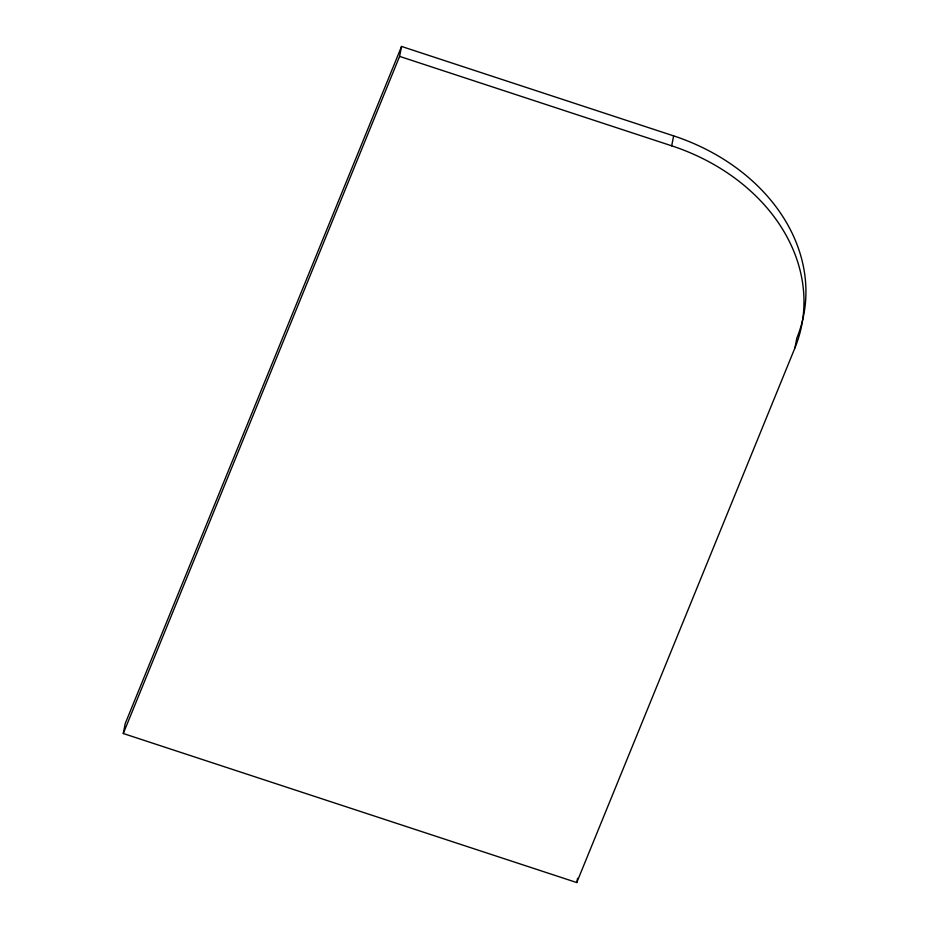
<?xml version="1.0" encoding="UTF-8"?>
<svg xmlns="http://www.w3.org/2000/svg" width="929" height="929" viewBox="0 0 929 929"><rect width="100%" height="100%" fill="white"/><g stroke="black" fill="none" stroke-linecap="round" stroke-linejoin="round"><path stroke-width="1.39" d="M123.278 733.515L125.218 723.575L401.549 46.45L673.63 135.878A191.78 152.913 11.1 0 1 796.85 338.04L794.91 347.98L576.758 882.55L123.278 733.515L399.598 56.39L401.549 46.45M794.91 347.98A191.78 152.913 11.1 0 0 671.69 145.818L673.63 135.878M576.758 882.55L577.583 878.288M399.598 56.39L671.69 145.818"/></g></svg>
